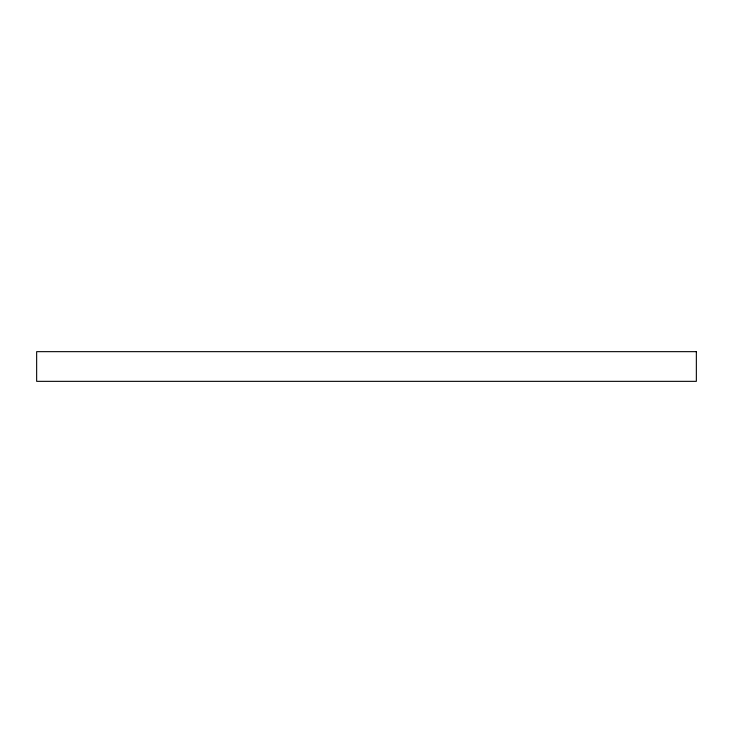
<?xml version="1.0" encoding="UTF-8"?>
<svg xmlns="http://www.w3.org/2000/svg" width="733" height="733" viewBox="0 0 733 733"><rect width="100%" height="100%" fill="white"/><g stroke="black" fill="none" stroke-linecap="round" stroke-linejoin="round"><path stroke-width="1.1" d="M696.35 351.657L36.65 351.657L36.65 381.343L696.35 381.343L696.35 351.657"/></g></svg>
